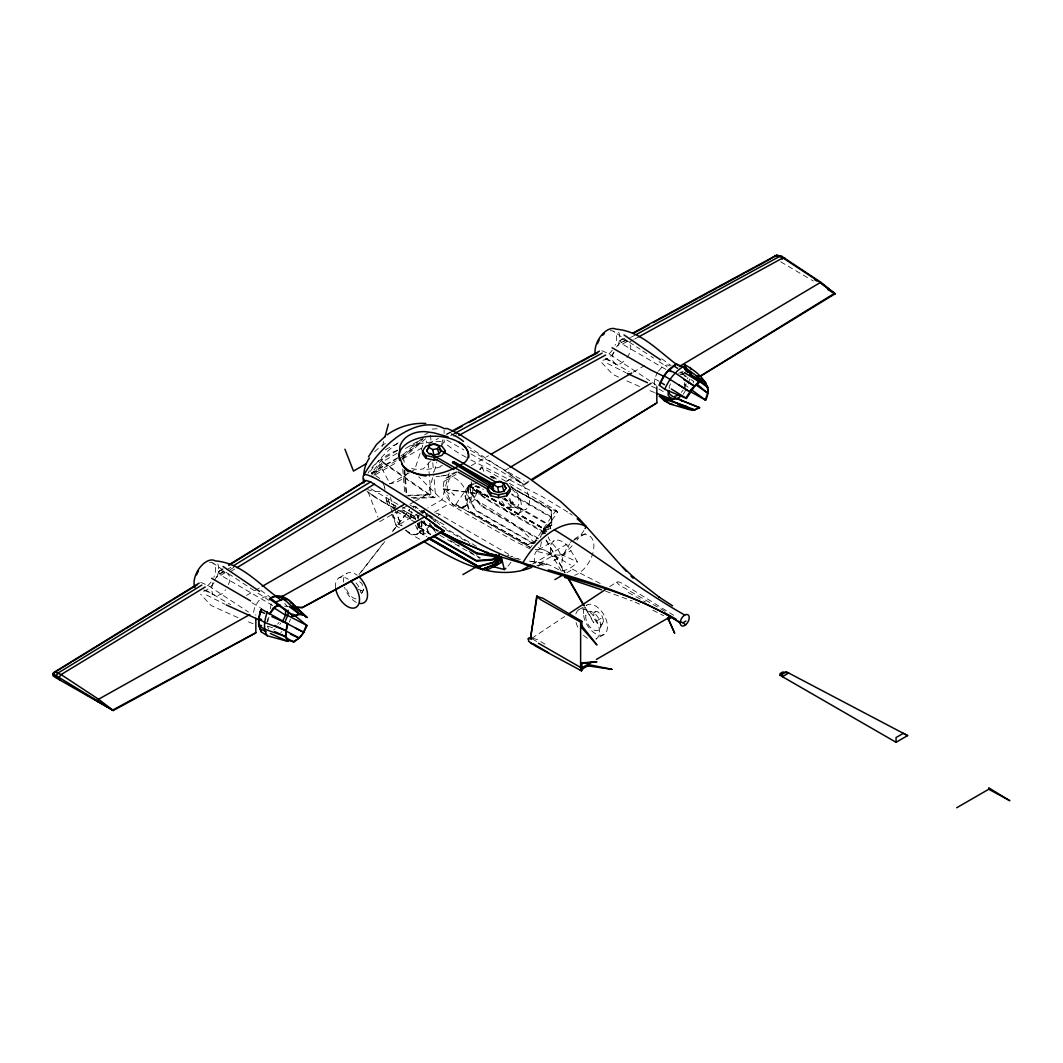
<?xml version="1.0" encoding="UTF-8"?>
<svg xmlns="http://www.w3.org/2000/svg" width="1063" height="1063" viewBox="0 0 1063 1063"><rect width="100%" height="100%" fill="white"/><g stroke="black" fill="none" stroke-linecap="round" stroke-linejoin="round"><path stroke-width="0.75" stroke-dasharray="5 3.75" d="M687.92 377.392L687.615 378.8M533.387 543.831L474.842 510.027L467.866 495.61L468.916 485.831L468.451 495.371L475.427 509.788L533.971 543.578L535.646 542.542M473.234 483.652L469.182 486.057L477.128 482.682M542.98 533.785L544.097 528.643L543.565 533.533M551.724 517.017L551.79 525.029L543.764 529.122L551.71 525.747L551.724 517.017L511.741 493.936M551.71 525.747L551.79 525.029M542.781 534.583L543.658 529.852A74.569 43.052 -60 0 0 557.517 512.127A22.682 13.101 -60 0 0 556.002 510.267L509.297 483.306M541.426 541.771L540.084 548.92A22.682 13.101 -60 0 1 535.234 549.584M212.826 582.803L211.351 589.42L212.826 594.337L216.759 595.998L221.915 593.885L225.701 589.699M267.079 621.749L267.77 618.626M688.479 383.902L689.528 379.212L680.333 372.382M267.677 621.935L269.471 615.185M684.971 387.862L686.06 383.809M382.441 446.301L383.716 441.544M432.601 477.739L428.336 493.551L415.46 500.992M434.302 471.414L436.866 461.927M441.557 444.533L442.833 439.79M449.211 472.876L441.942 499.783L427.711 507.994M532.178 545.226L530.596 547.551L455.881 504.42A22.682 13.101 -60 0 0 474.683 499.384L478.204 486.469M684.638 387.477L684.532 382.574M422.768 445.211L414.756 469.607L410.624 471.985M693.235 382.919L693.74 381.351L689.076 378.548M685.343 385.351L685.794 384.049M528.005 544.827L468.956 510.984L464.943 496.009L468.956 485.685L465.461 496.062L469.461 511.024L528.005 544.827L535.526 541.266M480.051 487.266L476.304 485.95L469.368 485.326L469.062 486.083L476.011 486.708L480.689 488.355M476.011 486.708L476.304 485.95M540.097 537.599L544.057 528.789L541.187 536.164M546.488 531.819L543.565 529.108L543.95 528.377L549.505 528.882M550.328 528.763L549.81 525.002L504.114 498.627M443.922 488.927L449.888 491L454.379 495.159L448.865 493.551L443.922 488.927L487.651 494.747M228.332 584.65L229.462 581.966L229.462 575.96L226.645 572.532L212.879 563.018M270.254 608.847L271.371 603.173M613.843 352.012L612.726 354.683L612.726 360.702L615.53 364.131L620.274 363.891L625.416 360.065M654.635 384.899L654.635 378.893L657.452 372.209M290.518 619.224L289.256 622.2M361.579 593.579L363.745 589.274L361.898 583.6L358.523 580.677M600.09 628.22L603.691 621.044L601.844 615.371L597.34 611.477L590.443 611.504M670.567 383.809L669.225 386.454L669.225 389.377M361.672 592.888L363.745 589.274M501.736 501.058L505.084 506.015L509.509 507.529L511.595 503.915L509.735 498.241M603.691 621.044L601.618 624.659L597.18 623.144L593.832 618.174L593.832 612.527L597.34 611.477M214.394 580.318L216.759 576.598L221.915 572.771L226.645 572.532M626.997 357.58L629.362 353.859L630.824 347.242L629.362 342.326L613.524 331.311M683.15 394.333L686.246 389.457M455.881 504.42L470.165 483.439M479.692 469.461L481.287 467.135L508.141 482.629M533.772 542.887L556.002 510.267M545.306 533.546L486.761 499.743L468.982 486.043L471.945 481.712M480.131 469.74L481.938 467.082M473.859 490.575L474.324 489.897L469.447 485.366M486.761 499.743L487.226 499.052L545.771 532.855M468.982 486.043L543.565 529.108L544.03 528.417L546.953 531.141M537.878 565.901C546.209 560.719 553.544 567.39 561.304 571.097A42.56 34.747 60 0 0 570.233 568.054A42.56 34.747 60 0 0 577.329 561.835L570.911 550.7A17.008 9.819 60 0 0 555.165 540.336A17.008 9.819 60 0 0 551.87 556.255L536.828 564.931M551.87 556.255C571.522 557.876 550.089 544.827 548.189 536.842M397.562 450.473L381.909 459.508L371.372 473.38L397.217 458.459M371.519 475.227L382.055 461.369L381.909 459.508M397.07 453.33L383.145 461.369L373.764 473.699L397.775 459.841M373.897 475.347L383.278 463.016L383.145 461.369M358.988 574.498L382.733 543.924M392.619 531.194L409.428 509.536M361.101 572.12L384.833 541.545M392.752 531.367L409.561 509.709M277.589 624.127L279.024 622.347M280.712 623.25L279.795 624.393M432.535 519.382L429.532 516.804L430.037 516.166L428.429 513.894M681.33 392.393L683.15 390.134M616.487 346.963L620.274 342.778L625.416 340.652L629.362 342.326M658.396 371.16L662.183 366.974L667.338 364.861L671.271 366.522M471.507 484.024L469.288 485.99L471.347 483.452M471.002 493.71L469.501 485.446L471.002 493.71L481.087 506.081L538.21 539.061M481.087 506.081L481.659 505.576L538.782 538.556M551.192 510.12L551.471 521.614L543.871 529.042L551.617 522.185L551.192 510.12L511.21 487.04M469.248 485.339L544.083 528.51L544.761 533.666M665.797 369.379L622.4 344.106L620.035 340.598L624.606 337.516M272.766 605.525L220.812 575.309L218.407 571.748L223.044 568.399M405.402 530.118A16.078 5.528 44.6 0 0 406.717 531.101L411.873 534.038A15.998 5.474 44.5 0 0 414.796 534.809L416.776 534.383L417.825 532.204A19.479 6.67 44.5 0 0 417.015 528.417A19.533 6.657 44.6 0 0 415.221 524.883M420.164 439.896L401.522 455.974L403.05 457.037L403.315 460.292M400.592 458.206L422.503 439.338M403.05 457.037L422.941 439.896M401.947 459.163L426.29 438.182L426.688 443.019M392.699 508.991L395.728 507.131M417.786 518.226L417.772 516.273L424.403 511.436M420.51 514.97L425.811 511.104M435.817 532.616L429.359 523.7M465.435 506.28L463.933 507.091L469.328 502.467A19.533 14.47 81.8 0 0 472.743 489.977L471.161 481.725M456.731 472.185L453.356 473.965L450.539 477.021A19.506 14.39 81.7 0 0 447.191 489.512L447.762 494.574L450.114 500.686A16.078 11.879 81.7 0 0 453.011 504.367L458.1 507.357A15.998 11.826 81.9 0 0 461.927 507.596L464.318 506.878M281.868 631.701L280.765 632.419M531.872 638.265L564.652 616.54M609.724 586.67L616.553 582.152L618.52 581.767L622.852 583.627L673.583 615.278M275.158 628.858L273.47 629.974M416.776 534.383L417.865 533.692A17.008 9.819 60 0 0 420.948 521.681M218.407 571.748L223.615 568.546M470.975 453.994L524.311 484.794L529.839 481.393M529.082 480.941L523.541 484.343L504.673 470.577L467.202 445.942M219.403 573.847L225.914 569.874M226.924 569.741L230.844 567.35M220.812 575.309L227.323 571.336M229.927 569.755L233.833 567.363M230.392 571.655L235.641 568.466M508.632 468.225L504.673 470.577L524.311 484.794M447.005 477.579L454.433 473.221M424.602 434.86L428.867 432.402M405.428 448.493L423.539 438.036M375.372 474.736L396.858 462.339M402.585 459.03L421.2 448.28M428.362 444.148L438.381 438.355M409.255 472.769L390.028 483.878L382.002 468.743M246.483 595.453L253.645 591.32M255.08 590.496L260.807 587.188M444.108 481.353L456.997 473.912M471.321 465.647L488.515 455.721M633.149 372.209L644.603 365.592M379.69 521.641L408.312 505.124M409.733 504.287L414.025 501.816M405.322 496.049L430.914 494.614L428.137 460.757M413.122 498.295L434.222 497.67L435.591 496.873L433.731 474.111M419.167 512.937L396.393 526.079L391.769 514.293M420.589 512.114L426.29 508.818M425.984 517.136L428.827 515.502M434.515 512.207L448.759 503.995M417.015 528.417L421.426 525.879L417.188 523.421M467.494 499.278L471.919 496.727M338.938 577.913L346.95 573.289M506.174 481.353L508.845 479.812M517.92 513.867L525.946 509.23M538.237 549.93L554.288 540.668M532.443 564.121L572.067 541.253M573.475 540.429L586.218 533.081M553.889 560.52L570.911 550.7M566.898 572.651L570.911 570.339M578.87 609.684L586.896 605.046M601.18 618.267L593.606 622.639L584.584 607M603.997 634.465L595.971 639.102A17.008 9.819 60 0 0 592.809 615.078A17.008 9.819 60 0 0 575.521 615.543M621.842 339.017L629.23 342.073L633.349 339.828M634.717 339.07L638.836 336.812M453.728 436.282L456.492 434.78M622.4 344.106L630.678 339.575M450.805 435.564L454.911 433.133M621.018 342.671L629.96 337.954M630.691 337.409L635.461 334.951M446.194 434.182L450.34 431.937M446.885 434.515L451.031 432.269M620.035 340.598L624.194 338.353M527.5 544.774L536.523 540.496M536.284 540.908L537.028 540.549M678.593 373.326L683.15 371.452M532.815 638.199L537.612 639.66L545.027 644.165M442.407 465.528L440.082 466.219M421.2 511.662L424.296 510.825M421.041 512.406L424.137 511.569M423.911 520.87L429.359 535.779M445.716 475.347L439.325 476.29M490.681 476.596L492.647 476.317L498.361 479.612M491.824 477.021L497.085 479.36M536.855 565.383L543.871 564.559M266.986 596.808L263.823 596.968L258.668 600.794L254.735 607L253.273 613.617L255.891 615.132M408.165 495.292L430.914 494.614M411.248 497.604L435.591 496.873M509.509 507.529L514.372 507.41M684.559 376.05L686.02 376.05M284.432 606.123L287.714 606.388M680.134 374.269L683.031 374.508M680.878 373.777L683.602 374.03M543.645 529.148L550.594 529.773M272.566 627.781L267.092 625.908M559.922 555.298L545.89 553.717L534.888 550.82M443.789 489.246L487.518 495.066M513.562 557.916L521.681 559.696M517.628 558.846L520.325 559.43M411.58 511.582A22.682 13.101 -60 0 0 410.61 516.033L412.364 516.379A53.974 31.159 -60 0 0 414.663 516.618L415.726 519.276M601.857 350.697L608.368 353.514L649.719 380.687M220.24 570.127L227.774 573.249L255.333 591.36M200.708 582.378L207.843 585.368L248.45 612.036M413.162 507.303A22.682 13.101 -60 0 1 413.693 506.147L416.869 507.144M435.936 513.097L439.112 514.093L512.393 556.401M507.476 555.245L509.057 555.75M510.652 556.241L512.233 556.733M605.591 591.161L632.219 601.02M482.562 489.007L483.492 489.339M253.153 623.729L245.566 620.765M654.595 392.553L647.022 389.523M605.046 358.616L615.53 364.131M203.737 589.952L212.826 594.337M560.706 554.208L577.342 561.835M639.501 386.467L624.552 379.916M238.032 617.696L211.085 605.498L200.601 594.23M536.642 641.521L532.736 639.129M530.304 549.026L511.529 539.512L441.942 499.783L418.716 476.782M651.553 386.254L657.585 388.952M635.143 602.163L639.594 604.169M618.6 377.113L612.633 374.309L600.98 361.845M358.311 589.181L361.672 590.842L356.145 587.281M600.143 583.441L570.22 568.041M607.531 363.493L625.868 372.714M206.541 595.001L224.878 604.222M425.08 524.192L436.88 530.171M421.533 522.385L427.446 525.388M557.517 512.127L512.26 488.449M652.815 610.189L663.591 615.676M434.528 528.975L438.049 530.769M654.635 378.893L659.007 381.152M434.116 528.417L421.187 521.627M410.61 516.033L415.314 518.518M400.193 511.33L415.606 519.369L396.645 509.429M490.189 476.583L493.684 478.47M395.449 508.792L384.779 502.958M413.401 515.927L414.663 516.618L407.674 512.804M393.084 507.516L378.84 499.583A87.751 50.705 60 0 1 372.94 495.876M470.909 459.92L542.861 496.979L568.373 512.406M412.125 515.236L402.797 510.107M658.887 389.111L666.089 393.058M396.1 506.373L390.533 503.317M407.036 512.446L400.565 508.858M395.542 506.068L386.494 500.646A74.888 25.592 44.8 0 0 390.347 502.879M466.165 457.316L459.043 453.29A87.751 50.625 60 0 1 453.144 449.436L446.141 444.108L444.108 441.504L444.108 439.883M680.865 371.864L684.971 374.149M628.273 592.436L645.653 602.163M383.597 502.294L367.041 491.478M399.316 527.726L396.393 526.079L386.959 495.106M419.779 539.273L405.162 531.022M457.608 505.616L532.337 548.76M251.997 602.801L260.342 607.584M439.644 522.146L446.965 526.358M417.48 523.7L420.31 530.769L428.509 535.486M470.431 450.247L524.311 481.353M446.832 440.055L463.88 449.901M511.369 487.598L551.352 510.692M511.662 494.654L551.644 517.734M502.4 498.56L549.518 525.76M469.142 485.419L544.057 528.789M468.956 485.685L543.538 528.736M468.916 485.831L543.871 529.042M664.986 611.345L619.118 584.863L616.553 582.152M546.355 550.979L570.419 564.865M413.693 506.147L435.883 518.957M438.421 521.441L415.288 508.074M410.358 505.257L414.012 507.37M476.344 546.289L441.318 525.853M445.849 529.613L470.112 543.618M370.894 488.821L399.303 505.217M400.724 506.041L419.194 516.711M421.227 520.857L438.355 530.743M421.068 521.601L438.208 531.487M450.46 540.589L459.03 545.545M469.022 551.312L480.449 557.902M439.883 535.247L479.865 558.327M415.766 522.611L397.376 511.981A17.008 9.819 60 0 0 402.173 525.866M430.701 534.131L417.852 526.703L430.781 534.755M418.942 522.544L419.752 532.497L426.888 536.616M419.752 532.497L427.193 537.028M606.016 358.258L629.11 371.691M205.571 590.045L230.711 604.688M780.654 261.79L808.81 278.347M811.122 279.702L813.434 281.07M474.683 499.384C495.81 511.529 517.296 524.046 533.852 542.289M400.499 510.213L403.143 511.928A16.038 5.448 44.6 0 1 406.996 515.05L412.617 521.122M629.23 342.073L640.059 349.196M642.77 350.963L648.178 354.524M650.888 356.304L653.599 358.085M659.007 361.633L667.126 366.974M258.096 593.181L269.125 600.422M382.055 461.369L434.222 497.67M383.278 463.016L429.691 495.318M379.797 478.456L371.625 472.769L403.515 454.353L404.166 462.325M372.94 495.783L365.938 490.402M569.662 513.323L572.239 515.143M474.324 489.897L487.226 499.052M661.718 358.776L671.098 365.566M260.727 590.284L270.108 597.074M684.027 384.235L689.116 387.982M652.469 382.494L656.283 385.324M504.154 498.002L508.207 501.444L513.721 503.065L509.23 498.892M430.037 516.166L439.816 524.564M433.292 520.033L434.036 520.684M434.794 521.322L435.538 521.973M538.582 547.299L540.084 548.92M400.445 525.627L395.409 519.369A19.506 6.684 44.8 0 1 392.26 512.525M284.764 603.385L287.262 606.428M471.573 493.205L481.659 505.576M427.113 513.389L429.532 516.804M429.944 523.275L430.515 524.099M431.073 524.923L431.644 525.747M432.216 526.57L435.617 531.527M543.871 530.185L544.974 531.885M546.236 540.004L565.117 572.718M584.836 606.853L593.858 622.493M545.983 540.15L564.878 572.864M561.304 571.097L554.859 559.962A17.008 9.819 60 0 0 539.512 549.491A17.008 9.819 60 0 0 535.407 564.28M423.978 520.857L429.93 535.619M390.201 497.085L394.333 507.649M394.918 509.164L401.429 525.773M386.573 501.018L389.683 508.938M368.011 491.797L377.936 517.163M383.185 482.722L384.593 487.372M267.597 626.213L268.474 629.11M549.81 525.002L550.82 528.763M544.083 528.51L545.332 533.161M421.121 521.029L424.27 535.818L420.855 521.8M385.935 497.484L386.082 498.574M426.409 513.429L426.755 516.286M425.652 512.432L425.997 515.289M430.528 435.086L431.193 443.218M432.8 462.724L433.598 472.49M419.167 522.132L420.044 532.908M404.817 470.298L406.784 494.229M404.113 470.059L406.119 494.494M402.757 469.035L404.79 493.737M418.211 515.435L418.33 518.372M418.051 515.754L418.144 518.279M417.905 523.421L417.918 527.341M444.108 430.209L444.108 433.438M574.086 539.473A22.682 13.101 -60 0 1 593.872 545.691A22.682 13.101 -60 0 1 574.711 575.282M563.018 570.964A22.682 13.101 -60 0 1 569.834 543.897M417.905 533.666A17.008 9.819 60 0 1 405.986 530.278M370.336 471.254A80.203 46.307 -60 0 1 399.781 441.65M385.324 449.862A80.203 46.307 0 0 1 398.931 443.098M217.822 563.975A17.433 10.072 -60 0 1 216.786 577.501M214.008 582.657A17.433 10.072 -60 0 1 201.518 591.759M209.517 562.261A14.39 8.305 -60 0 1 213.876 577.262M211.019 582.086A14.39 8.305 -60 0 1 205.518 587.135M618.693 332.214A17.433 10.072 -60 0 1 617.045 347.588M613.976 352.571A17.433 10.072 -60 0 1 600.05 360.051M610.295 330.779A14.39 8.305 -60 0 1 615.065 345.276M612.315 350.165A14.39 8.305 -60 0 1 607.531 354.976M355.972 598.868A10.51 6.072 60 0 1 346.312 588.477M355.972 582.896A10.51 6.072 60 0 1 360.609 592.49M335.576 587.719A17.008 9.819 60 0 1 348.332 579.269M356.357 602.349A17.008 9.819 60 0 1 344.558 587.44M343.495 582.059A17.008 9.819 60 0 1 357.208 575.229M511.635 489.259A10.51 6.072 60 0 1 518.97 500.62A10.51 6.072 60 0 1 514.133 507.37A10.51 6.072 60 0 1 505.164 498.308M507.277 481.167A17.008 9.819 60 0 1 525.056 488.236A17.008 9.819 60 0 1 525.693 509.376A17.008 9.819 60 0 1 507.755 497.285M510.227 485.791A17.008 9.819 60 0 1 519.488 512.512A17.008 9.819 60 0 1 498.813 499.716M587.427 638.278A17.008 9.819 60 0 1 581.66 633.256M577.794 627.157A17.008 9.819 60 0 1 575.88 621.642M441.198 446.327A80.203 46.307 -60 0 0 444.108 441.504A80.203 46.307 0 0 0 406.637 446.872M430.502 460.957A80.203 46.307 -60 0 1 423.207 468.889A24.117 22.602 17.2 0 1 410.185 468.079M380.209 491.531A80.203 46.307 -60 0 1 367.599 489.565M368.09 473.062A80.203 46.307 0 0 1 369.459 470.882M371.864 467.707A80.203 46.307 0 0 1 397.708 450.034M440.334 466.936A77.386 70.238 15.4 0 1 423.273 469.58M583.839 530.543A63.674 36.767 -60 0 1 576.943 540.203M572.2 545.704A63.674 36.767 -60 0 1 561.689 555.324M547.073 563.762A63.674 36.767 -60 0 1 538.223 566.101M374.654 451.748A80.203 46.307 0 0 1 385.324 443.404M432.163 429.12A80.203 46.307 0 0 1 438.115 428.721M384.514 487.199A24.117 1.714 73.7 0 1 384.965 489.791M407.514 473.022A24.489 19.971 56.5 0 1 406.106 475.028A34.056 27.784 56.5 0 1 390.971 483.479A24.489 19.984 56.5 0 1 389.496 483.692M386.095 499.145A19.572 0.997 69.9 0 1 386.042 498.813M386.454 499.783A47.556 3.016 67.5 0 1 386.334 499.158M383.198 483.824A77.386 1.595 77.1 0 1 382.534 481.22M456.465 471.759A34.946 20.17 0 0 1 436.003 476.503M481.287 467.135A22.682 13.101 -60 0 1 484.037 471.919M439.112 514.093A22.682 13.101 -60 0 1 438.355 515.582M435.564 520.033A22.682 13.101 -60 0 1 434.475 521.468M430.794 525.401A22.682 13.101 -60 0 1 420.31 530.769M510.971 562.194A22.682 13.101 -60 0 1 507.888 566.141M544.668 563.47L528.417 560.998L544.668 563.47M585.819 615.57A10.51 6.072 60 0 0 595.918 630.638A10.51 6.072 60 0 0 597.791 617.005A10.51 6.072 60 0 0 585.819 615.57M583.627 615.57A17.008 9.819 60 0 0 603.319 634.81A17.008 9.819 60 0 0 599.373 608.913A17.008 9.819 60 0 0 583.627 615.57M443.736 488.635A17.008 9.819 60 0 0 463.641 507.25A17.008 9.819 60 0 0 459.03 481.114A17.008 9.819 60 0 0 443.736 488.635"/><path stroke-width="1.5" d="M592.064 661.93L582.059 667.71L582.737 668.68L581.501 670.833L580.252 670.115L581.873 667.577L581.873 662.621M581.886 627.967L581.886 621.363L543.007 598.296L536.709 596.277L530.557 637.92L531.646 639.155L528.537 638.305L528.617 641.241L535.5 646.052L581.501 670.833L582.059 667.71M537.16 596.011L530.557 637.92M495.624 555.471L492.528 556.294L476.756 553.757L476.915 552.999L441.211 532.39M492.528 556.294L495.783 554.727M499.477 556.826L497.989 564.068L500.048 556.667M287.103 623.436L285.641 634.996L287.103 641.202M260.249 611.371L258.668 618.254L258.721 625.629L261.299 631.9L267.291 635.767L287.821 641.388L286.253 636.83L286.253 630.744L287.821 623.861L261.299 609.086L260.249 611.371L264.607 613.338M261.299 609.086L258.721 619.131L258.721 625.629L264.554 629.137L286.253 636.83L274.639 631.568M267.291 611.69C264.86 619.503 262.521 628.326 267.291 635.767M385.005 436.773L388.433 424.071M685.529 370.309L684.027 366.708L684.638 364.662C696.81 371.412 713.964 384.394 705.659 400.153L690.246 391.569L690.99 389.35M705.128 399.861L707.825 393.244L697.262 384.328M659.312 385.218C662.209 376.408 668.401 368.609 676.427 363.931L682.805 366.841L699.6 382.082L694.631 386.268L686.446 398.439L664.747 389.297L659.312 385.218L664.322 375.731L667.577 371.665L676.427 363.931M284.764 622.413L288.086 614.52L288.086 610.268M291.78 616.248L292.79 613.976M430.263 444.586L426.675 450.832L428.788 453.768L433.89 454.991L438.992 453.768L441.105 450.832L438.833 445.889L435.073 443.803L430.263 444.586L426.675 450.832M495.199 482.071L491.611 488.302L493.71 491.252L498.813 492.475L503.915 491.252L506.028 488.302L503.756 483.373L499.995 481.287L495.199 482.071L491.611 488.302M306.543 625.177L302.676 633.88M438.992 453.768L437.518 448.772L438.833 445.889M503.915 491.252L502.44 486.256L503.756 483.373M284.844 630.439L299.288 637.999L293.229 641.746M53.987 675.111L53.509 676.148L56.618 678.167L113.303 710.509L255.838 632.91L255.838 618.267M294.039 614.985L307.034 625.576L303.859 632.312L299.195 638.199L290.451 634.159M428.083 538.144L482.336 569.476L495.238 563.935L499.424 555.231L493.551 562.699L478.589 566.712L430.05 538.689M482.336 569.476L495.703 564.081L499.198 556.826M282.2 621.842L285.588 615.238L285.588 609.391M707.825 393.244L696.212 385.098M664.747 389.297C668.64 380.288 674.434 372.156 682.805 366.841M685.701 398.12L692.77 387.663L699.016 381.551M368.489 456.731L376.435 444.56L385.138 436.428M493.67 488.276L452.506 462.631L454.433 461.98L494.853 484.861M269.245 614.281L273.111 608.182L277.974 604.568M437.265 459.429L434.156 460.199L425.878 458.286L422.556 453.808L422.556 450.978L425.878 446.194L433.624 444.281L441.916 446.194L445.224 450.672L445.224 453.502M445.224 450.672L441.916 455.456L434.156 457.369L425.878 455.456L422.556 450.978M487.479 488.156L490.8 483.678L499.092 481.765L506.838 483.678L510.16 488.462L510.16 491.292L506.838 495.77L498.547 497.683L490.8 495.77L487.479 490.986L487.479 488.156L490.8 492.94L490.8 495.77M506.838 495.77L506.838 492.94L510.16 488.462M269.829 613.829L275.304 607.013L280.287 605.153M299.487 637.84L302.384 634.239M429.744 538.263L478.297 566.287L493.259 562.274L499.211 554.873M766.675 261.086L776.495 255.226L782.009 256.489L821.327 282.612L835.08 293.8L700.663 376.089L697.727 376.076M294.305 606.907L302.49 607.558L444.108 531.088L424.469 516.884L370.602 481.858L365.991 480.489L345.727 493.498M680.719 396.14L677.078 398.851L671.484 399.13L656.137 393.151M287.063 639.966L293.893 641.932L299.288 637.999M433.558 535.779L476.397 560.507L492.368 559.337L497.657 555.471M433.638 536.403L476.463 561.144L492.435 559.962L499.065 555.125M494.72 566.154L494.136 566.579L501.696 562.207L500.992 556.494M501.696 562.207L501.111 562.633L500.407 556.919M460.837 464.73C473.062 459.748 468.73 446.035 458.605 442.088M568.745 613.829L607 588.49M387.091 434.807C398.226 426.821 412.045 422.662 425.745 423.446M199.153 583.095L54.705 671.936L53.15 673.317L53.509 676.148L53.15 673.317L60.95 668.534M229.356 564.519L365.991 480.489M62.239 667.723L71.341 662.143M72.643 661.345L88.229 651.765M89.531 650.955L124.597 629.402M125.899 628.605L135.001 623.011M136.29 622.214L171.369 600.661M172.671 599.851L197.359 584.69M228.811 565.357L245.699 554.979M246.988 554.182L282.067 532.616M283.369 531.819L309.346 515.847M310.648 515.05L344.425 494.295M532.603 479.692L656.828 402.983L656.828 386.812M834.495 293.348L700.411 376.023L697.501 375.771M531.859 479.24L656.828 402.85M201.837 585.088L58.159 672.972L56.352 675.443L56.618 678.167M233.461 565.742L370.602 481.858M205.225 586.962L61.096 674.593L59.249 677.118L59.488 679.868M236.943 567.682L374.521 484.037M651.154 383.291L509.948 467.441M679.137 366.589L820.344 282.519L824.782 286.399M365.978 463.84L353.474 471.068L344.917 449.197M452.506 462.631L453.516 462.046L493.591 485.193M262.242 586.351L404.02 504.5M491.372 454.06L631.714 373.033M462.883 574.605L475.427 567.35M522.544 569.848L531.035 564.945M554.859 579.601L561.543 575.747M536.709 596.277L540.655 599.652L580.624 622.094L581.886 621.363M596.356 659.459L670.713 616.527M589.301 664.96L582.152 669.092L582.737 668.68L538.476 643.235M667.87 619.609L670.726 617.962M683.496 622.44L685.914 621.044M780.083 675.324L786.354 671.789L907.643 735.596L896.069 742.28L780.083 675.324L780.083 673.557L782.767 672.002L788.706 673.025L782.408 676.666L782.408 674.075M956.687 807.774L988.763 789.251L1009.85 800.718L988.763 787.829L988.763 789.251M249.792 614.573L98.567 699.241L97.597 701.779M281.416 596.901L424.469 516.884L443.337 530.65L302.184 607.598L295.7 607.584M458.831 435.471L605.618 355.015M638.836 336.812L782.886 257.884L784.972 258.123M485.047 567.934L487.904 569.582L498.56 563.908M454.924 433.319L602.163 353.102M636.843 334.207L779.95 256.249L782.009 256.489L782.275 259.213M458.605 466.099C443.949 473.965 424.669 478.935 409.189 470.63M451.722 431.193L599.452 351.135M632.884 333.025L776.495 255.226L782.886 257.884L820.344 282.519L835.08 293.8L827.732 289.468M455.177 430.01L462.099 426.263M469.009 422.516L475.918 418.769M478.682 417.267L481.459 415.766M482.841 415.008L489.751 411.261M492.514 409.76L499.437 406.013M502.201 404.511L511.874 399.263M516.033 397.017L521.561 394.014M525.707 391.755L536.775 385.763M540.921 383.517L560.281 373.007M561.663 372.263L569.967 367.758M571.349 367.014L579.641 362.51M581.023 361.765L589.327 357.261M590.709 356.504L597.619 352.757M633.88 333.104L649.094 324.84M653.24 322.594L697.501 298.583M698.883 297.839L707.187 293.335M708.569 292.591L716.874 288.086M718.256 287.342L744.538 273.085M745.92 272.327L754.225 267.836M755.607 267.079L765.294 261.83M112.718 710.071L255.838 632.684M670.341 400.605L675.709 398.014M681.622 401.376L682.805 400.831L699.6 407.7L694.272 410.105L689.595 409.693L670.049 404.033L664.322 400.685L659.312 396.167L694.631 409.747L690.06 409.335L677.782 404.458M307.034 617.497L303.859 614.919L299.288 614.52L293.893 616.314L269.51 598.868C277.576 592.529 287.143 597.286 292.79 604.036L307.034 617.497L301.892 613.484M699.016 407.461L694.272 410.105L685.436 407.514M671.643 398.094L667.112 399.236M678.26 395.13L673.278 396.991L669.225 393.748L669.225 390.825M774.967 256.582L778.169 255.426M274.746 602.429L283.157 599.213L288.246 599.665L306.543 617.018M269.51 598.868C281.509 590.483 290.531 607.146 299.195 613.896L303.859 614.919L292.298 605.91M293.229 615.836L296.604 614.746M581.873 667.577L580.624 667.976L580.624 622.094M297.374 614.494L299.195 613.896L289.016 606.508M487.904 569.582L485.618 567.775M531.832 567.35C493.205 582.511 455.974 560.892 423.685 541.466M490.8 492.94L498.547 494.853L506.838 492.94M428.947 447.47L432.707 449.556L437.518 448.772M493.883 484.954L497.63 487.04L502.44 486.256M686.034 371.519L687.92 371.332L691.415 373.272M672.733 404.299C667.033 404.511 665.159 396.632 659.312 396.167M667.152 400.95L664.322 400.685L663.976 398.957L660.362 396.14M663.976 398.957L666.262 399.17M476.915 552.999L492.674 555.55M505.802 568.28A22.682 13.101 -60 0 1 504.34 569.555L492.156 566.353M534.928 566.366A63.674 36.767 -60 0 1 522.544 563.39L488.874 553.318L458.339 540.695M663.976 375.638L690.06 391.955L679.084 385.085M548.322 569.834C593.951 583.042 639.886 597.34 680.466 622.705M372.94 477.247A87.751 50.732 60.1 0 1 378.84 480.29C405.92 496.182 431.923 513.814 458.339 530.769C525.321 577.661 612.275 577.647 680.174 622.878M564.639 577.395L601.459 589.752M664.747 399.223L686.446 406.531L690.06 409.335L685.701 406.279M448.055 436.827L433.837 432.84L424.948 431.618A32.794 24.834 24.4 0 0 400.047 445.955L399.103 455.775L401.947 463.455M675.045 397.934L699.6 407.7M259.492 620.061L226.286 604.94M271.862 616.633L287.821 623.861M261.578 619.57L258.668 618.254L258.721 619.131L264.554 622.347L286.253 630.744L274.639 625.482M261.578 625.655L258.867 624.911M259.066 625.482L260.249 628.897L266.056 631.528M270.401 633.508L287.821 641.388M372.94 477.34C367.32 474.762 360.556 470.763 363.918 482.961M627.276 373.432L647.447 382.707M453.489 538.423L486.907 552.893A22.682 13.101 -60 0 1 487.16 552.202M457.794 540.296L440.401 531.965M664.202 376.541L651.074 370.11L612.075 347.734M677.702 398.319L682.805 400.831M453.024 537.984L443.55 533.267M295.355 628.06L303.872 632.392L285.07 622.493M286.797 614.999L307.034 625.576M285.216 637.401L293.893 641.932M907.643 735.596L903.337 733.337L896.069 737.523L896.069 742.28M548.734 652.881L533.639 643.965M684.705 615.025C639.408 589.513 598.841 556.667 554.381 529.786M664.481 612.687L676.068 619.158M680.413 621.589L684.758 624.021M459.043 434.049L529.015 478.257L560.281 501.191L579.534 519.063L626.12 571.19M439.311 449.503L495.77 482.097M429.877 453.316L494.8 490.8M435.524 459.057L453.874 469.647M458.113 472.092L487.744 489.206M434.82 525.72L444.108 531.088M439.63 532.311L476.756 553.757M428.548 538.29L482.815 569.622M528.537 638.305L528.085 639.089M211.643 578.272L250.536 600.861M493.232 485.791L452.878 462.006M55.621 676.6L56.937 677.37M59.236 678.726L60.139 679.257M68.524 684.187L70.836 685.542M73.148 686.911L75.46 688.266M84.708 693.701L89.332 696.424M91.644 697.78L113.303 710.509L98.567 699.241L61.096 674.593L54.705 671.936L53.27 673.942L113.303 710.509M290.319 602.588L292.79 604.036M673.504 365.765L677.623 368.343M684.492 372.635L699.6 382.082M671.284 371.678L668.534 369.951L675.138 372.9L694.631 386.268L683.642 379.398M660.362 382.122L664.481 384.7M671.351 388.992L686.446 398.439M814.564 279.609L816.822 281.044M273.962 607.823L285.588 615.238M672.56 605.817L658.715 596.821L659.485 597.34L632.897 576.691M624.008 334.951L660.601 359.905M223.017 566.459L259.611 591.413M530.397 642.756L532.098 643.952M825.632 287.01L835.08 293.8M684.027 366.708L705.659 382.627M689.847 374.322L707.666 387.437L705.128 382.095M691.668 389.855L705.659 400.153M284.592 599.904L280.738 596.901L276.167 596.489L281.31 600.489M270.773 598.283L293.893 616.314M577.156 518.864L586.218 526.637A63.674 36.767 -60 0 1 585.062 528.59M677.45 365.101C658.196 351.096 641.016 331.071 615.876 329.145A17.433 10.072 -60 0 0 601.392 335.363A17.433 10.072 -60 0 0 595.28 354.205M281.921 597.858L280.738 596.901L282.32 596.29L284.166 598.031M276.353 596.516C257.392 582.458 240.211 562.845 215.297 560.892A17.433 10.072 -60 0 0 199.711 567.748A17.433 10.072 -60 0 0 194.928 587.773M696.092 376.634L707.825 387.012L707.825 391.25M633.907 577.541L622.812 567.044M630.997 576.146L633.017 578.113M671.484 399.13L668.175 395.091L668.175 390.839M504.619 486.349L506.028 488.302M439.697 448.865L441.105 450.832M569.223 579.827L584.012 605.432M567.336 577.129L583.76 605.578M691.216 369.525L690.246 367.506M684.638 364.662L687.92 372.502M260.249 628.897L261.299 631.9M504.34 569.555L501.417 557.397M497.63 487.04L498.813 492.475M432.707 449.556L433.89 454.991M693.754 376.541L693.767 377.75M498.547 494.853L498.547 497.683M434.156 457.369L434.156 460.199M425.878 455.456L425.878 458.286M363.918 481.353A80.203 46.307 0 0 1 364.011 479.041M196.615 574.844A14.39 8.305 -60 0 1 198.502 570.924M597.459 343.721A14.39 8.305 -60 0 1 599.147 340.014M602.495 335.377A14.39 8.305 -60 0 1 604.462 333.543M350.87 581.248A17.008 9.819 60 0 1 359.427 601.166A17.008 9.819 60 0 1 348.053 606.827A17.008 9.819 60 0 1 335.722 588.782M358.895 576.624A17.008 9.819 60 0 1 367.519 594.443A17.008 9.819 60 0 1 359.706 603.439M522.544 563.39A63.674 36.767 -60 0 1 586.218 526.637M459.043 434.142A87.751 50.599 59.9 0 0 453.144 431.086L447.244 428.522L444.108 428.602A80.203 46.307 -60 0 0 363.918 474.895A80.203 46.307 0 0 1 369.459 457.98M426.05 476.025A34.946 20.17 0 0 1 401.827 464.372M399.688 460.492A34.946 20.17 0 0 1 431.352 436.242A34.946 20.17 0 0 1 468.77 457.582M408.192 471.613A32.833 26.057 -32.1 0 1 401.841 463.508M451.576 434.103A32.754 15.015 14.7 0 1 463.441 441.424M496.169 554.806A74.569 43.052 -60 0 1 486.907 552.906M581.86 625.801L580.624 626.519L596.928 644.935L581.86 625.801M581.86 662.847L580.624 663.564L596.928 661.811L581.86 662.847M530.982 637.72L529.879 638.185L532.005 638.199L530.982 637.72M611.876 669.331L587.773 665.85L587.773 664.415L611.876 669.331M674.606 633.11L667.963 618.108L674.606 633.11M685.887 624.632A6.418 3.707 -60 0 0 687.92 614.706A6.418 3.707 -60 0 0 680.333 621.43A6.418 3.707 -60 0 0 685.887 624.632"/></g></svg>
